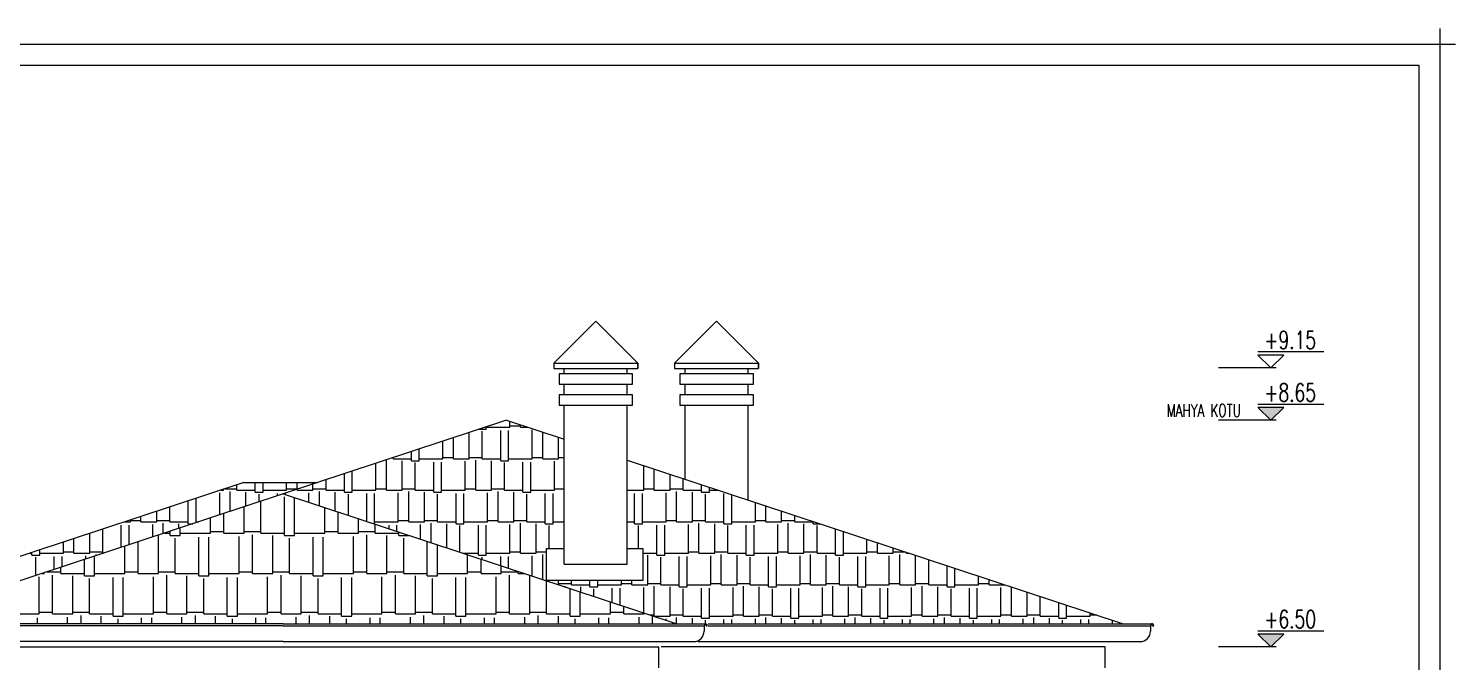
# Model space of a CAD drawing. Extents: x 3907.4 to 3911.57, y -3054.42 to -3053.7.
# Drawn here: x 3910.0961 to 3910.3678, y -3054.1806 to -3054.0601 of the extents above; entities that cross this region are included whole.
import ezdxf
from ezdxf.enums import TextEntityAlignment as Align

# ---------------------------------------------------------------- set-up
doc = ezdxf.new("R2010")
doc.units = 0
doc.header["$LTSCALE"] = 2
doc.header["$MEASUREMENT"] = 0
for name, color, linetype in [('DUVAR', 7, 'CONTINUOUS'), ('KİREMİT', 9, 'CONTINUOUS'), ('TEXT', 11, 'CONTINUOUS')]:
    doc.layers.add(name, color=color, linetype=linetype)
doc.layers.add('Standard', color=7, linetype='CONTINUOUS', lineweight=25)
doc.styles.add('KAPı-PEN', font='simplex.shx', dxfattribs={"width": 0.7, "height": 10})

msp = doc.modelspace()

# ---------------------------------------------------------------- hatches: boundary and pattern name
at = {"layer": 'TEXT'}
for points in [[(3910.33017, -3054.13226), (3910.33517, -3054.13226), (3910.33267, -3054.13466)], [(3910.33017, -3054.17541), (3910.33517, -3054.17541), (3910.33267, -3054.17781)]]:
    msp.add_hatch(color=3, dxfattribs=at).paths.add_polyline_path(points)

# ---------------------------------------------------------------- linework, layer by layer
at = {"layer": 'DUVAR', "color": 11, "linetype": 'ByBlock'}
for p, q in [((3910.19613, -3054.12381), (3910.20413, -3054.11581)), ((3910.20413, -3054.11581), (3910.19613, -3054.12381)), ((3910.20413, -3054.11581), (3910.21213, -3054.12381)), ((3910.21213, -3054.12381), (3910.20413, -3054.11581)), ((3910.19613, -3054.12381), (3910.19613, -3054.12481)), ((3910.19613, -3054.12381), (3910.19613, -3054.12481)), ((3910.19613, -3054.12481), (3910.21213, -3054.12481)), ((3910.19813, -3054.12581), (3910.19813, -3054.12481)), ((3910.21013, -3054.12581), (3910.21013, -3054.12481)), ((3910.21213, -3054.12381), (3910.21213, -3054.12481)), ((3910.21213, -3054.12481), (3910.21213, -3054.12381)), ((3910.19813, -3054.12981), (3910.19813, -3054.12781)), ((3910.21013, -3054.12981), (3910.21013, -3054.12781)), ((3910.19813, -3054.16208), (3910.19813, -3054.13181)), ((3910.21013, -3054.16208), (3910.21013, -3054.13181)), ((3910.19813, -3054.16208), (3910.21013, -3054.16208))]:
    msp.add_line(p, q, dxfattribs=at)
at = {"layer": 'DUVAR', "color": 3, "linetype": 'ByBlock'}
for p, q in [((3910.21913, -3054.12381), (3910.22713, -3054.11581)), ((3910.22713, -3054.11581), (3910.21913, -3054.12381)), ((3910.22713, -3054.11581), (3910.23513, -3054.12381)), ((3910.23513, -3054.12381), (3910.22713, -3054.11581)), ((3910.21913, -3054.12381), (3910.21913, -3054.12481)), ((3910.21913, -3054.12381), (3910.21913, -3054.12481)), ((3910.21913, -3054.12481), (3910.23513, -3054.12481)), ((3910.22113, -3054.12581), (3910.22113, -3054.12481)), ((3910.23313, -3054.12581), (3910.23313, -3054.12481)), ((3910.23513, -3054.12381), (3910.23513, -3054.12481)), ((3910.23513, -3054.12481), (3910.23513, -3054.12381)), ((3910.22113, -3054.12981), (3910.22113, -3054.12781)), ((3910.23313, -3054.12981), (3910.23313, -3054.12781)), ((3910.22113, -3054.14588), (3910.22113, -3054.13181)), ((3910.23313, -3054.14984), (3910.23313, -3054.13181))]:
    msp.add_line(p, q, dxfattribs=at)
at = {"layer": 'DUVAR', "color": 11}
for p, q in [((3910.18713, -3054.13466), (3910.14463, -3054.14868)), ((3910.18713, -3054.13466), (3910.19813, -3054.13829)), ((3910.21013, -3054.14225), (3910.30454, -3054.17341)), ((3910.30113, -3054.17781), (3910.21661, -3054.17781)), ((3910.30113, -3054.18181), (3910.30113, -3054.17781))]:
    msp.add_line(p, q, dxfattribs=at)
at = {"layer": 'DUVAR', "color": 3}
for q in [(3910.05571, -3054.17341), (3910.15113, -3054.14654)]:
    msp.add_line((3910.13713, -3054.14654), q, dxfattribs=at)
at = {"layer": 'DUVAR', "color": 4}
for q in [(3910.06971, -3054.17341), (3910.21954, -3054.17341)]:
    msp.add_line((3910.14463, -3054.14868), q, dxfattribs=at)
at = {"layer": 'DUVAR', "color": 5}
for p in [(3910.07313, -3054.17781), (3910.21613, -3054.18181)]:
    msp.add_line(p, (3910.21613, -3054.17781), dxfattribs=at)
at = {"layer": 'KİREMİT', "color": 6}
for p, q in [((3910.18327, -3054.13637), (3910.18327, -3054.13593)), ((3910.18327, -3054.13599), (3910.18777, -3054.13599)), ((3910.18777, -3054.13599), (3910.18777, -3054.13487)), ((3910.18777, -3054.13574), (3910.18977, -3054.13574)), ((3910.18977, -3054.13599), (3910.18977, -3054.13553)), ((3910.18977, -3054.13599), (3910.19118, -3054.13599)), ((3910.17502, -3054.14199), (3910.17502, -3054.13865)), ((3910.17702, -3054.14199), (3910.17702, -3054.13799)), ((3910.18002, -3054.14199), (3910.18002, -3054.137)), ((3910.18194, -3054.13637), (3910.18327, -3054.13637)), ((3910.18252, -3054.14199), (3910.18252, -3054.13674)), ((3910.18602, -3054.14237), (3910.18602, -3054.13662)), ((3910.18752, -3054.14237), (3910.18752, -3054.13662)), ((3910.19202, -3054.14199), (3910.19202, -3054.13649)), ((3910.19402, -3054.14199), (3910.19402, -3054.13693)), ((3910.19702, -3054.14199), (3910.19702, -3054.13792)), ((3910.16902, -3054.14237), (3910.16902, -3054.14063)), ((3910.17052, -3054.14237), (3910.17052, -3054.14014)), ((3910.16227, -3054.14799), (3910.16227, -3054.14286)), ((3910.16427, -3054.14799), (3910.16427, -3054.14224)), ((3910.16552, -3054.14199), (3910.16552, -3054.14179)), ((3910.16552, -3054.14199), (3910.16902, -3054.14199)), ((3910.16727, -3054.14799), (3910.16727, -3054.14237)), ((3910.16902, -3054.14237), (3910.17052, -3054.14237)), ((3910.16977, -3054.14799), (3910.16977, -3054.14274)), ((3910.17052, -3054.14199), (3910.17502, -3054.14199)), ((3910.17327, -3054.14837), (3910.17327, -3054.14262)), ((3910.17477, -3054.14837), (3910.17477, -3054.14262)), ((3910.17502, -3054.14174), (3910.17702, -3054.14174)), ((3910.17702, -3054.14199), (3910.18002, -3054.14199)), ((3910.17927, -3054.14799), (3910.17927, -3054.14249)), ((3910.18002, -3054.14174), (3910.18252, -3054.14174)), ((3910.18127, -3054.14799), (3910.18127, -3054.14224)), ((3910.18252, -3054.14199), (3910.18602, -3054.14199)), ((3910.18427, -3054.14799), (3910.18427, -3054.14237)), ((3910.18602, -3054.14237), (3910.18752, -3054.14237)), ((3910.18677, -3054.14799), (3910.18677, -3054.14274)), ((3910.18752, -3054.14199), (3910.19202, -3054.14199)), ((3910.19027, -3054.14837), (3910.19027, -3054.14262)), ((3910.19177, -3054.14837), (3910.19177, -3054.14262)), ((3910.19202, -3054.14174), (3910.19402, -3054.14174)), ((3910.19402, -3054.14199), (3910.19702, -3054.14199)), ((3910.19627, -3054.14799), (3910.19627, -3054.14249)), ((3910.19702, -3054.14174), (3910.19813, -3054.14174)), ((3910.21327, -3054.14799), (3910.21327, -3054.14329)), ((3910.21527, -3054.14799), (3910.21527, -3054.14395)), ((3910.15027, -3054.14799), (3910.15027, -3054.14682)), ((3910.15277, -3054.14799), (3910.15277, -3054.146)), ((3910.15627, -3054.14837), (3910.15627, -3054.14484)), ((3910.15777, -3054.14837), (3910.15777, -3054.14435)), ((3910.21827, -3054.14799), (3910.21827, -3054.14494)), ((3910.22077, -3054.14799), (3910.22077, -3054.14576)), ((3910.14502, -3054.14881), (3910.14502, -3054.14862)), ((3910.14727, -3054.14799), (3910.14727, -3054.14781)), ((3910.14727, -3054.14799), (3910.15027, -3054.14799)), ((3910.14952, -3054.1503), (3910.14952, -3054.14849)), ((3910.15027, -3054.14774), (3910.15277, -3054.14774)), ((3910.15152, -3054.15096), (3910.15152, -3054.14824)), ((3910.15277, -3054.14799), (3910.15627, -3054.14799)), ((3910.15452, -3054.15195), (3910.15452, -3054.14837)), ((3910.15627, -3054.14837), (3910.15777, -3054.14837)), ((3910.15702, -3054.15277), (3910.15702, -3054.14874)), ((3910.15777, -3054.14799), (3910.16227, -3054.14799)), ((3910.16052, -3054.15393), (3910.16052, -3054.14862)), ((3910.16202, -3054.15437), (3910.16202, -3054.14862)), ((3910.16227, -3054.14774), (3910.16427, -3054.14774)), ((3910.16427, -3054.14799), (3910.16727, -3054.14799)), ((3910.16652, -3054.15399), (3910.16652, -3054.14849)), ((3910.16727, -3054.14774), (3910.16977, -3054.14774)), ((3910.16852, -3054.15399), (3910.16852, -3054.14824)), ((3910.16977, -3054.14799), (3910.17327, -3054.14799)), ((3910.17152, -3054.15399), (3910.17152, -3054.14837)), ((3910.17327, -3054.14837), (3910.17477, -3054.14837)), ((3910.17402, -3054.15399), (3910.17402, -3054.14874)), ((3910.17477, -3054.14799), (3910.17927, -3054.14799)), ((3910.17752, -3054.15437), (3910.17752, -3054.14862)), ((3910.17902, -3054.15437), (3910.17902, -3054.14862)), ((3910.17927, -3054.14774), (3910.18127, -3054.14774)), ((3910.18127, -3054.14799), (3910.18427, -3054.14799)), ((3910.18352, -3054.15399), (3910.18352, -3054.14849)), ((3910.18427, -3054.14774), (3910.18677, -3054.14774)), ((3910.18552, -3054.15399), (3910.18552, -3054.14824)), ((3910.18677, -3054.14799), (3910.19027, -3054.14799)), ((3910.18852, -3054.15399), (3910.18852, -3054.14837)), ((3910.19027, -3054.14837), (3910.19177, -3054.14837)), ((3910.19102, -3054.15399), (3910.19102, -3054.14874)), ((3910.19177, -3054.14799), (3910.19627, -3054.14799)), ((3910.19452, -3054.15437), (3910.19452, -3054.14862)), ((3910.19602, -3054.15437), (3910.19602, -3054.14862)), ((3910.19627, -3054.14774), (3910.19813, -3054.14774)), ((3910.21013, -3054.14799), (3910.21327, -3054.14799)), ((3910.21152, -3054.15437), (3910.21152, -3054.14862)), ((3910.21302, -3054.15437), (3910.21302, -3054.14862)), ((3910.21327, -3054.14774), (3910.21527, -3054.14774)), ((3910.21527, -3054.14799), (3910.21827, -3054.14799)), ((3910.21752, -3054.15399), (3910.21752, -3054.14849)), ((3910.21827, -3054.14774), (3910.22077, -3054.14774)), ((3910.21952, -3054.15399), (3910.21952, -3054.14824)), ((3910.22077, -3054.14799), (3910.22427, -3054.14799)), ((3910.22252, -3054.15399), (3910.22252, -3054.14837)), ((3910.22427, -3054.14837), (3910.22427, -3054.14692)), ((3910.22427, -3054.14837), (3910.22577, -3054.14837)), ((3910.22502, -3054.15399), (3910.22502, -3054.14874)), ((3910.22577, -3054.14837), (3910.22577, -3054.14741)), ((3910.22577, -3054.14799), (3910.22754, -3054.14799)), ((3910.22852, -3054.15437), (3910.22852, -3054.14862)), ((3910.23002, -3054.15437), (3910.23002, -3054.14881)), ((3910.23452, -3054.15399), (3910.23452, -3054.1503)), ((3910.23652, -3054.15399), (3910.23652, -3054.15096)), ((3910.23952, -3054.15399), (3910.23952, -3054.15195)), ((3910.16186, -3054.15437), (3910.16202, -3054.15437)), ((3910.16202, -3054.15399), (3910.16652, -3054.15399)), ((3910.16477, -3054.15533), (3910.16477, -3054.15462)), ((3910.16627, -3054.15583), (3910.16627, -3054.15462)), ((3910.16652, -3054.15374), (3910.16852, -3054.15374)), ((3910.16852, -3054.15399), (3910.17152, -3054.15399)), ((3910.17077, -3054.15731), (3910.17077, -3054.15449)), ((3910.17152, -3054.15374), (3910.17402, -3054.15374)), ((3910.17277, -3054.15797), (3910.17277, -3054.15424)), ((3910.17402, -3054.15399), (3910.17752, -3054.15399)), ((3910.17577, -3054.15896), (3910.17577, -3054.15437)), ((3910.17752, -3054.15437), (3910.17902, -3054.15437)), ((3910.17827, -3054.15979), (3910.17827, -3054.15474)), ((3910.17902, -3054.15399), (3910.18352, -3054.15399)), ((3910.18177, -3054.16037), (3910.18177, -3054.15462)), ((3910.18327, -3054.16037), (3910.18327, -3054.15462)), ((3910.18352, -3054.15374), (3910.18552, -3054.15374)), ((3910.18552, -3054.15399), (3910.18852, -3054.15399)), ((3910.18777, -3054.15999), (3910.18777, -3054.15449)), ((3910.18852, -3054.15374), (3910.19102, -3054.15374)), ((3910.18977, -3054.15999), (3910.18977, -3054.15424)), ((3910.19102, -3054.15399), (3910.19452, -3054.15399)), ((3910.19277, -3054.15999), (3910.19277, -3054.15437)), ((3910.19452, -3054.15437), (3910.19602, -3054.15437)), ((3910.19527, -3054.15912), (3910.19527, -3054.15474)), ((3910.19602, -3054.15399), (3910.19813, -3054.15399)), ((3910.21013, -3054.15399), (3910.21152, -3054.15399)), ((3910.21152, -3054.15437), (3910.21302, -3054.15437)), ((3910.21227, -3054.15912), (3910.21227, -3054.15474)), ((3910.21302, -3054.15399), (3910.21752, -3054.15399)), ((3910.21577, -3054.16037), (3910.21577, -3054.15462)), ((3910.21727, -3054.16037), (3910.21727, -3054.15462)), ((3910.21752, -3054.15374), (3910.21952, -3054.15374)), ((3910.21952, -3054.15399), (3910.22252, -3054.15399)), ((3910.22177, -3054.15999), (3910.22177, -3054.15449)), ((3910.22252, -3054.15374), (3910.22502, -3054.15374)), ((3910.22377, -3054.15999), (3910.22377, -3054.15424)), ((3910.22502, -3054.15399), (3910.22852, -3054.15399)), ((3910.22677, -3054.15999), (3910.22677, -3054.15437)), ((3910.22852, -3054.15437), (3910.23002, -3054.15437)), ((3910.22927, -3054.15999), (3910.22927, -3054.15474)), ((3910.23002, -3054.15399), (3910.23452, -3054.15399)), ((3910.23277, -3054.16037), (3910.23277, -3054.15462)), ((3910.23427, -3054.16037), (3910.23427, -3054.15462)), ((3910.23452, -3054.15374), (3910.23652, -3054.15374)), ((3910.23652, -3054.15399), (3910.23952, -3054.15399)), ((3910.23877, -3054.15999), (3910.23877, -3054.15449)), ((3910.23952, -3054.15374), (3910.24202, -3054.15374)), ((3910.24077, -3054.15999), (3910.24077, -3054.15424)), ((3910.24202, -3054.15399), (3910.24202, -3054.15277)), ((3910.24202, -3054.15399), (3910.24552, -3054.15399)), ((3910.24377, -3054.15999), (3910.24377, -3054.15437)), ((3910.24552, -3054.15437), (3910.24552, -3054.15393)), ((3910.24552, -3054.15437), (3910.24686, -3054.15437)), ((3910.24627, -3054.15999), (3910.24627, -3054.15474)), ((3910.24977, -3054.16037), (3910.24977, -3054.15533)), ((3910.25127, -3054.16037), (3910.25127, -3054.15583)), ((3910.25577, -3054.15999), (3910.25577, -3054.15731)), ((3910.17815, -3054.15974), (3910.17827, -3054.15974)), ((3910.17891, -3054.15999), (3910.18177, -3054.15999)), ((3910.18177, -3054.16037), (3910.18327, -3054.16037)), ((3910.18327, -3054.15999), (3910.18777, -3054.15999)), ((3910.18777, -3054.15974), (3910.18977, -3054.15974)), ((3910.18977, -3054.15999), (3910.19277, -3054.15999)), ((3910.19277, -3054.15974), (3910.19477, -3054.15974)), ((3910.19402, -3054.16498), (3910.19402, -3054.16024)), ((3910.21309, -3054.15999), (3910.21577, -3054.15999)), ((3910.21402, -3054.16599), (3910.21402, -3054.16037)), ((3910.21577, -3054.16037), (3910.21727, -3054.16037)), ((3910.21727, -3054.15999), (3910.22177, -3054.15999)), ((3910.22177, -3054.15974), (3910.22377, -3054.15974)), ((3910.22377, -3054.15999), (3910.22677, -3054.15999)), ((3910.22677, -3054.15974), (3910.22927, -3054.15974)), ((3910.22802, -3054.16599), (3910.22802, -3054.16024)), ((3910.22927, -3054.15999), (3910.23277, -3054.15999)), ((3910.23102, -3054.16599), (3910.23102, -3054.16037)), ((3910.23277, -3054.16037), (3910.23427, -3054.16037)), ((3910.23427, -3054.15999), (3910.23877, -3054.15999)), ((3910.23877, -3054.15974), (3910.24077, -3054.15974)), ((3910.24077, -3054.15999), (3910.24377, -3054.15999)), ((3910.24377, -3054.15974), (3910.24627, -3054.15974)), ((3910.24502, -3054.16599), (3910.24502, -3054.16024)), ((3910.24627, -3054.15999), (3910.24977, -3054.15999)), ((3910.24802, -3054.16599), (3910.24802, -3054.16037)), ((3910.24977, -3054.16037), (3910.25127, -3054.16037)), ((3910.25127, -3054.15999), (3910.25577, -3054.15999)), ((3910.25577, -3054.15974), (3910.25777, -3054.15974)), ((3910.25777, -3054.15999), (3910.25777, -3054.15797)), ((3910.25777, -3054.15999), (3910.26077, -3054.15999)), ((3910.26077, -3054.15999), (3910.26077, -3054.15896)), ((3910.26077, -3054.15974), (3910.26315, -3054.15974)), ((3910.26202, -3054.16599), (3910.26202, -3054.16024)), ((3910.26327, -3054.15999), (3910.26327, -3054.15979)), ((3910.26327, -3054.15999), (3910.26391, -3054.15999)), ((3910.26502, -3054.16599), (3910.26502, -3054.16037)), ((3910.18252, -3054.16119), (3910.18252, -3054.16074)), ((3910.18602, -3054.16234), (3910.18602, -3054.16062)), ((3910.18752, -3054.16284), (3910.18752, -3054.16062)), ((3910.19202, -3054.16432), (3910.19202, -3054.16049)), ((3910.21652, -3054.16599), (3910.21652, -3054.16074)), ((3910.22002, -3054.16637), (3910.22002, -3054.16062)), ((3910.22152, -3054.16637), (3910.22152, -3054.16062)), ((3910.22602, -3054.16599), (3910.22602, -3054.16049)), ((3910.23352, -3054.16599), (3910.23352, -3054.16074)), ((3910.23702, -3054.16637), (3910.23702, -3054.16062)), ((3910.23852, -3054.16637), (3910.23852, -3054.16062)), ((3910.24302, -3054.16599), (3910.24302, -3054.16049)), ((3910.25052, -3054.16599), (3910.25052, -3054.16074)), ((3910.25402, -3054.16637), (3910.25402, -3054.16062)), ((3910.25552, -3054.16637), (3910.25552, -3054.16062)), ((3910.26002, -3054.16599), (3910.26002, -3054.16049)), ((3910.26752, -3054.16599), (3910.26752, -3054.16119)), ((3910.27102, -3054.16637), (3910.27102, -3054.16234)), ((3910.27252, -3054.16637), (3910.27252, -3054.16284)), ((3910.19702, -3054.16597), (3910.19702, -3054.1652)), ((3910.19702, -3054.16574), (3910.19952, -3054.16574)), ((3910.19952, -3054.16599), (3910.19952, -3054.1652)), ((3910.20302, -3054.16637), (3910.20302, -3054.1652)), ((3910.20452, -3054.16637), (3910.20452, -3054.1652)), ((3910.20902, -3054.16599), (3910.20902, -3054.1652)), ((3910.20902, -3054.16574), (3910.21102, -3054.16574)), ((3910.21102, -3054.16599), (3910.21102, -3054.1652)), ((3910.21402, -3054.16574), (3910.21652, -3054.16574)), ((3910.22602, -3054.16574), (3910.22802, -3054.16574)), ((3910.23102, -3054.16574), (3910.23352, -3054.16574)), ((3910.24302, -3054.16574), (3910.24502, -3054.16574)), ((3910.24802, -3054.16574), (3910.25052, -3054.16574)), ((3910.26002, -3054.16574), (3910.26202, -3054.16574)), ((3910.26502, -3054.16574), (3910.26752, -3054.16574)), ((3910.27702, -3054.16599), (3910.27702, -3054.16432)), ((3910.27702, -3054.16574), (3910.27902, -3054.16574)), ((3910.27902, -3054.16599), (3910.27902, -3054.16498)), ((3910.19827, -3054.16639), (3910.19827, -3054.16624)), ((3910.19952, -3054.16599), (3910.20302, -3054.16599)), ((3910.20127, -3054.16738), (3910.20127, -3054.16637)), ((3910.20302, -3054.16637), (3910.20452, -3054.16637)), ((3910.20377, -3054.1682), (3910.20377, -3054.16674)), ((3910.20452, -3054.16599), (3910.20902, -3054.16599)), ((3910.20727, -3054.16936), (3910.20727, -3054.16662)), ((3910.20877, -3054.16985), (3910.20877, -3054.16662)), ((3910.21102, -3054.16599), (3910.21402, -3054.16599)), ((3910.21327, -3054.17134), (3910.21327, -3054.16649)), ((3910.21527, -3054.17199), (3910.21527, -3054.16624)), ((3910.21652, -3054.16599), (3910.22002, -3054.16599)), ((3910.21827, -3054.17199), (3910.21827, -3054.16637)), ((3910.22002, -3054.16637), (3910.22152, -3054.16637)), ((3910.22077, -3054.17199), (3910.22077, -3054.16674)), ((3910.22152, -3054.16599), (3910.22602, -3054.16599)), ((3910.22427, -3054.17237), (3910.22427, -3054.16662)), ((3910.22577, -3054.17237), (3910.22577, -3054.16662)), ((3910.22802, -3054.16599), (3910.23102, -3054.16599)), ((3910.23027, -3054.17199), (3910.23027, -3054.16649)), ((3910.23227, -3054.17199), (3910.23227, -3054.16624)), ((3910.23352, -3054.16599), (3910.23702, -3054.16599)), ((3910.23527, -3054.17199), (3910.23527, -3054.16637)), ((3910.23702, -3054.16637), (3910.23852, -3054.16637)), ((3910.23777, -3054.17199), (3910.23777, -3054.16674)), ((3910.23852, -3054.16599), (3910.24302, -3054.16599)), ((3910.24127, -3054.17237), (3910.24127, -3054.16662)), ((3910.24277, -3054.17237), (3910.24277, -3054.16662)), ((3910.24502, -3054.16599), (3910.24802, -3054.16599)), ((3910.24727, -3054.17199), (3910.24727, -3054.16649)), ((3910.24927, -3054.17199), (3910.24927, -3054.16624)), ((3910.25052, -3054.16599), (3910.25402, -3054.16599)), ((3910.25227, -3054.17199), (3910.25227, -3054.16637)), ((3910.25402, -3054.16637), (3910.25552, -3054.16637)), ((3910.25477, -3054.17199), (3910.25477, -3054.16674)), ((3910.25552, -3054.16599), (3910.26002, -3054.16599)), ((3910.25827, -3054.17237), (3910.25827, -3054.16662)), ((3910.25977, -3054.17237), (3910.25977, -3054.16662)), ((3910.26202, -3054.16599), (3910.26502, -3054.16599)), ((3910.26427, -3054.17199), (3910.26427, -3054.16649)), ((3910.26627, -3054.17199), (3910.26627, -3054.16624)), ((3910.26752, -3054.16599), (3910.27102, -3054.16599)), ((3910.26927, -3054.17199), (3910.26927, -3054.16637)), ((3910.27102, -3054.16637), (3910.27252, -3054.16637)), ((3910.27177, -3054.17199), (3910.27177, -3054.16674)), ((3910.27252, -3054.16599), (3910.27702, -3054.16599)), ((3910.27527, -3054.17237), (3910.27527, -3054.16662)), ((3910.27677, -3054.17237), (3910.27677, -3054.16662)), ((3910.27902, -3054.16599), (3910.28202, -3054.16599)), ((3910.28127, -3054.17199), (3910.28127, -3054.16649)), ((3910.28202, -3054.16599), (3910.28202, -3054.16597)), ((3910.28327, -3054.17199), (3910.28327, -3054.16639)), ((3910.28627, -3054.17199), (3910.28627, -3054.16738)), ((3910.28877, -3054.17199), (3910.28877, -3054.1682)), ((3910.29227, -3054.17237), (3910.29227, -3054.16936)), ((3910.29377, -3054.17237), (3910.29377, -3054.16985)), ((3910.21451, -3054.17174), (3910.21527, -3054.17174)), ((3910.21527, -3054.17199), (3910.21827, -3054.17199)), ((3910.21752, -3054.17274), (3910.21752, -3054.17249)), ((3910.21827, -3054.17174), (3910.22077, -3054.17174)), ((3910.21952, -3054.1734), (3910.21952, -3054.17224)), ((3910.22077, -3054.17199), (3910.22427, -3054.17199)), ((3910.22252, -3054.17341), (3910.22252, -3054.17237)), ((3910.22427, -3054.17237), (3910.22577, -3054.17237)), ((3910.22502, -3054.17341), (3910.22502, -3054.17274)), ((3910.22577, -3054.17199), (3910.23027, -3054.17199)), ((3910.22852, -3054.17341), (3910.22852, -3054.17262)), ((3910.23002, -3054.17341), (3910.23002, -3054.17262)), ((3910.23027, -3054.17174), (3910.23227, -3054.17174)), ((3910.23227, -3054.17199), (3910.23527, -3054.17199)), ((3910.23452, -3054.17341), (3910.23452, -3054.17249)), ((3910.23527, -3054.17174), (3910.23777, -3054.17174)), ((3910.23652, -3054.17341), (3910.23652, -3054.17224)), ((3910.23777, -3054.17199), (3910.24127, -3054.17199)), ((3910.23952, -3054.17341), (3910.23952, -3054.17237)), ((3910.24127, -3054.17237), (3910.24277, -3054.17237)), ((3910.24202, -3054.17341), (3910.24202, -3054.17274)), ((3910.24277, -3054.17199), (3910.24727, -3054.17199)), ((3910.24552, -3054.17341), (3910.24552, -3054.17262)), ((3910.24702, -3054.17341), (3910.24702, -3054.17262)), ((3910.24727, -3054.17174), (3910.24927, -3054.17174)), ((3910.24927, -3054.17199), (3910.25227, -3054.17199)), ((3910.25152, -3054.17341), (3910.25152, -3054.17249)), ((3910.25227, -3054.17174), (3910.25477, -3054.17174)), ((3910.25352, -3054.17341), (3910.25352, -3054.17224)), ((3910.25477, -3054.17199), (3910.25827, -3054.17199)), ((3910.25652, -3054.17341), (3910.25652, -3054.17237)), ((3910.25827, -3054.17237), (3910.25977, -3054.17237)), ((3910.25902, -3054.17341), (3910.25902, -3054.17274)), ((3910.25977, -3054.17199), (3910.26427, -3054.17199)), ((3910.26252, -3054.17341), (3910.26252, -3054.17262)), ((3910.26402, -3054.17341), (3910.26402, -3054.17262)), ((3910.26427, -3054.17174), (3910.26627, -3054.17174)), ((3910.26627, -3054.17199), (3910.26927, -3054.17199)), ((3910.26852, -3054.17341), (3910.26852, -3054.17249)), ((3910.26927, -3054.17174), (3910.27177, -3054.17174)), ((3910.27052, -3054.17341), (3910.27052, -3054.17224)), ((3910.27177, -3054.17199), (3910.27527, -3054.17199)), ((3910.27352, -3054.17341), (3910.27352, -3054.17237)), ((3910.27527, -3054.17237), (3910.27677, -3054.17237)), ((3910.27602, -3054.17341), (3910.27602, -3054.17274)), ((3910.27677, -3054.17199), (3910.28127, -3054.17199)), ((3910.27952, -3054.17341), (3910.27952, -3054.17262)), ((3910.28102, -3054.17341), (3910.28102, -3054.17262)), ((3910.28127, -3054.17174), (3910.28327, -3054.17174)), ((3910.28327, -3054.17199), (3910.28627, -3054.17199)), ((3910.28552, -3054.17341), (3910.28552, -3054.17249)), ((3910.28627, -3054.17174), (3910.28877, -3054.17174)), ((3910.28752, -3054.17341), (3910.28752, -3054.17224)), ((3910.28877, -3054.17199), (3910.29227, -3054.17199)), ((3910.29052, -3054.17341), (3910.29052, -3054.17237)), ((3910.29227, -3054.17237), (3910.29377, -3054.17237)), ((3910.29302, -3054.17341), (3910.29302, -3054.17274)), ((3910.29377, -3054.17199), (3910.29827, -3054.17199)), ((3910.29652, -3054.17341), (3910.29652, -3054.17262)), ((3910.29802, -3054.17341), (3910.29802, -3054.17262)), ((3910.29827, -3054.17199), (3910.29827, -3054.17134)), ((3910.29827, -3054.17174), (3910.29951, -3054.17174)), ((3910.30252, -3054.17341), (3910.30252, -3054.17274)), ((3910.30452, -3054.17341), (3910.30452, -3054.1734))]:
    msp.add_line(p, q, dxfattribs=at)
at = {"layer": 'KİREMİT', "color": 9}
for p, q in [((3910.13927, -3054.14837), (3910.13927, -3054.14654)), ((3910.14077, -3054.14837), (3910.14077, -3054.14654)), ((3910.14527, -3054.14799), (3910.14527, -3054.14654)), ((3910.14727, -3054.14781), (3910.14727, -3054.14654)), ((3910.15027, -3054.14682), (3910.15027, -3054.14654)), ((3910.12802, -3054.15416), (3910.12802, -3054.14954)), ((3910.13252, -3054.15268), (3910.13252, -3054.14849)), ((3910.13271, -3054.14799), (3910.13327, -3054.14799)), ((3910.13327, -3054.14799), (3910.13327, -3054.14781)), ((3910.13347, -3054.14774), (3910.13577, -3054.14774)), ((3910.13452, -3054.15202), (3910.13452, -3054.14824)), ((3910.13577, -3054.14799), (3910.13577, -3054.14699)), ((3910.13577, -3054.14799), (3910.13927, -3054.14799)), ((3910.13752, -3054.15103), (3910.13752, -3054.14837)), ((3910.13927, -3054.14837), (3910.14077, -3054.14837)), ((3910.14002, -3054.1502), (3910.14002, -3054.14874)), ((3910.14077, -3054.14799), (3910.14527, -3054.14799)), ((3910.14352, -3054.14905), (3910.14352, -3054.14862)), ((3910.14527, -3054.14774), (3910.14727, -3054.14774)), ((3910.12052, -3054.15399), (3910.12052, -3054.15202)), ((3910.12302, -3054.15399), (3910.12302, -3054.15119)), ((3910.12652, -3054.15437), (3910.12652, -3054.15004)), ((3910.11377, -3054.15887), (3910.11377, -3054.15462)), ((3910.11453, -3054.15399), (3910.11552, -3054.15399)), ((3910.11527, -3054.15837), (3910.11527, -3054.15462)), ((3910.11552, -3054.15399), (3910.11552, -3054.15367)), ((3910.11552, -3054.15374), (3910.11752, -3054.15374)), ((3910.11752, -3054.15399), (3910.11752, -3054.15301)), ((3910.11752, -3054.15399), (3910.12052, -3054.15399)), ((3910.11977, -3054.15689), (3910.11977, -3054.15449)), ((3910.12052, -3054.15374), (3910.12302, -3054.15374)), ((3910.12177, -3054.15623), (3910.12177, -3054.15424)), ((3910.12302, -3054.15399), (3910.12652, -3054.15399)), ((3910.12477, -3054.15524), (3910.12477, -3054.15437)), ((3910.12652, -3054.15437), (3910.1274, -3054.15437)), ((3910.12802, -3054.15399), (3910.12853, -3054.15399)), ((3910.10477, -3054.15999), (3910.10477, -3054.15722)), ((3910.10777, -3054.15999), (3910.10777, -3054.15623)), ((3910.11027, -3054.15999), (3910.11027, -3054.1554)), ((3910.09635, -3054.15999), (3910.09677, -3054.15999)), ((3910.09677, -3054.16037), (3910.09677, -3054.15986)), ((3910.09677, -3054.16037), (3910.09827, -3054.16037)), ((3910.09827, -3054.16037), (3910.09827, -3054.15936)), ((3910.09827, -3054.15999), (3910.10277, -3054.15999)), ((3910.10277, -3054.15999), (3910.10277, -3054.15788)), ((3910.10277, -3054.15974), (3910.10477, -3054.15974)), ((3910.10477, -3054.15999), (3910.10777, -3054.15999)), ((3910.10777, -3054.15974), (3910.11027, -3054.15974)), ((3910.10902, -3054.16043), (3910.10902, -3054.16024)), ((3910.11027, -3054.15999), (3910.11035, -3054.15999)), ((3910.09752, -3054.16423), (3910.09752, -3054.16074)), ((3910.10102, -3054.16307), (3910.10102, -3054.16062)), ((3910.10252, -3054.16258), (3910.10252, -3054.16062)), ((3910.10702, -3054.16109), (3910.10702, -3054.16049))]:
    msp.add_line(p, q, dxfattribs=at)
at = {"layer": 'KİREMİT', "color": 2}
for p, q in [((3910.14485, -3054.15663), (3910.14485, -3054.14927)), ((3910.14677, -3054.15663), (3910.14677, -3054.14939)), ((3910.13717, -3054.15615), (3910.13717, -3054.15114)), ((3910.14037, -3054.15615), (3910.14037, -3054.15009)), ((3910.15253, -3054.15615), (3910.15253, -3054.15129)), ((3910.15509, -3054.15615), (3910.15509, -3054.15214)), ((3910.13077, -3054.15615), (3910.13077, -3054.15326)), ((3910.13333, -3054.15615), (3910.13333, -3054.15241)), ((3910.15893, -3054.15615), (3910.15893, -3054.1534)), ((3910.16213, -3054.15615), (3910.16213, -3054.15446)), ((3910.12085, -3054.16383), (3910.12085, -3054.15663)), ((3910.12199, -3054.15615), (3910.12309, -3054.15615)), ((3910.12309, -3054.15663), (3910.12309, -3054.15579)), ((3910.12309, -3054.15663), (3910.12501, -3054.15663)), ((3910.12405, -3054.16383), (3910.12405, -3054.15711)), ((3910.12501, -3054.15663), (3910.12501, -3054.15516)), ((3910.12501, -3054.15615), (3910.13077, -3054.15615)), ((3910.12853, -3054.16431), (3910.12853, -3054.15695)), ((3910.13045, -3054.16431), (3910.13045, -3054.15695)), ((3910.13077, -3054.15583), (3910.13333, -3054.15583)), ((3910.13333, -3054.15615), (3910.13717, -3054.15615)), ((3910.13621, -3054.16383), (3910.13621, -3054.15679)), ((3910.13717, -3054.15583), (3910.14037, -3054.15583)), ((3910.13877, -3054.16383), (3910.13877, -3054.15647)), ((3910.14037, -3054.15615), (3910.14485, -3054.15615)), ((3910.14261, -3054.16383), (3910.14261, -3054.15663)), ((3910.14485, -3054.15663), (3910.14677, -3054.15663)), ((3910.14581, -3054.16383), (3910.14581, -3054.15711)), ((3910.14677, -3054.15615), (3910.15253, -3054.15615)), ((3910.15029, -3054.16431), (3910.15029, -3054.15695)), ((3910.15221, -3054.16431), (3910.15221, -3054.15695)), ((3910.15253, -3054.15583), (3910.15509, -3054.15583)), ((3910.15509, -3054.15615), (3910.15893, -3054.15615)), ((3910.15797, -3054.16383), (3910.15797, -3054.15679)), ((3910.15893, -3054.15583), (3910.16213, -3054.15583)), ((3910.16053, -3054.16383), (3910.16053, -3054.15647)), ((3910.16213, -3054.15615), (3910.16661, -3054.15615)), ((3910.16437, -3054.16383), (3910.16437, -3054.15663)), ((3910.16661, -3054.15663), (3910.16661, -3054.15594)), ((3910.16661, -3054.15663), (3910.16853, -3054.15663)), ((3910.16757, -3054.16383), (3910.16757, -3054.15711)), ((3910.16853, -3054.15663), (3910.16853, -3054.15657)), ((3910.17205, -3054.16431), (3910.17205, -3054.15773)), ((3910.11445, -3054.16383), (3910.11445, -3054.15864)), ((3910.11701, -3054.16383), (3910.11701, -3054.1578)), ((3910.17397, -3054.16431), (3910.17397, -3054.15837)), ((3910.17973, -3054.16383), (3910.17973, -3054.16027)), ((3910.10229, -3054.16383), (3910.10229, -3054.16265)), ((3910.10677, -3054.16431), (3910.10677, -3054.16118)), ((3910.10869, -3054.16431), (3910.10869, -3054.16054)), ((3910.18229, -3054.16383), (3910.18229, -3054.16111)), ((3910.18613, -3054.16383), (3910.18613, -3054.16238)), ((3910.09813, -3054.17151), (3910.09813, -3054.16447)), ((3910.09871, -3054.16383), (3910.09909, -3054.16383)), ((3910.09909, -3054.16383), (3910.09909, -3054.16371)), ((3910.09968, -3054.16351), (3910.10229, -3054.16351)), ((3910.10069, -3054.17151), (3910.10069, -3054.16415)), ((3910.10229, -3054.16383), (3910.10677, -3054.16383)), ((3910.10453, -3054.17151), (3910.10453, -3054.16431)), ((3910.10677, -3054.16431), (3910.10869, -3054.16431)), ((3910.10773, -3054.17151), (3910.10773, -3054.16479)), ((3910.10869, -3054.16383), (3910.11445, -3054.16383)), ((3910.11221, -3054.17199), (3910.11221, -3054.16463)), ((3910.11413, -3054.17199), (3910.11413, -3054.16463)), ((3910.11445, -3054.16351), (3910.11701, -3054.16351)), ((3910.11701, -3054.16383), (3910.12085, -3054.16383)), ((3910.11989, -3054.17151), (3910.11989, -3054.16447)), ((3910.12085, -3054.16351), (3910.12405, -3054.16351)), ((3910.12245, -3054.17151), (3910.12245, -3054.16415)), ((3910.12405, -3054.16383), (3910.12853, -3054.16383)), ((3910.12629, -3054.17151), (3910.12629, -3054.16431)), ((3910.12853, -3054.16431), (3910.13045, -3054.16431)), ((3910.12949, -3054.17151), (3910.12949, -3054.16479)), ((3910.13045, -3054.16383), (3910.13621, -3054.16383)), ((3910.13397, -3054.17199), (3910.13397, -3054.16463)), ((3910.13589, -3054.17199), (3910.13589, -3054.16463)), ((3910.13621, -3054.16351), (3910.13877, -3054.16351)), ((3910.13877, -3054.16383), (3910.14261, -3054.16383)), ((3910.14165, -3054.17151), (3910.14165, -3054.16447)), ((3910.14261, -3054.16351), (3910.14581, -3054.16351)), ((3910.14421, -3054.17151), (3910.14421, -3054.16415)), ((3910.14581, -3054.16383), (3910.15029, -3054.16383)), ((3910.14805, -3054.17151), (3910.14805, -3054.16431)), ((3910.15029, -3054.16431), (3910.15221, -3054.16431)), ((3910.15125, -3054.17151), (3910.15125, -3054.16479)), ((3910.15221, -3054.16383), (3910.15797, -3054.16383)), ((3910.15573, -3054.17199), (3910.15573, -3054.16463)), ((3910.15765, -3054.17199), (3910.15765, -3054.16463)), ((3910.15797, -3054.16351), (3910.16053, -3054.16351)), ((3910.16053, -3054.16383), (3910.16437, -3054.16383)), ((3910.16341, -3054.17151), (3910.16341, -3054.16447)), ((3910.16437, -3054.16351), (3910.16757, -3054.16351)), ((3910.16597, -3054.17151), (3910.16597, -3054.16415)), ((3910.16757, -3054.16383), (3910.17205, -3054.16383)), ((3910.16981, -3054.17151), (3910.16981, -3054.16431)), ((3910.17205, -3054.16431), (3910.17397, -3054.16431)), ((3910.17301, -3054.17151), (3910.17301, -3054.16479)), ((3910.17397, -3054.16383), (3910.17973, -3054.16383)), ((3910.17749, -3054.17199), (3910.17749, -3054.16463)), ((3910.17941, -3054.17199), (3910.17941, -3054.16463)), ((3910.17973, -3054.16351), (3910.18229, -3054.16351)), ((3910.18229, -3054.16383), (3910.18613, -3054.16383)), ((3910.18517, -3054.17151), (3910.18517, -3054.16447)), ((3910.18613, -3054.16351), (3910.18933, -3054.16351)), ((3910.18773, -3054.17151), (3910.18773, -3054.16415)), ((3910.18933, -3054.16383), (3910.18933, -3054.16344)), ((3910.18933, -3054.16383), (3910.19054, -3054.16383)), ((3910.19157, -3054.17151), (3910.19157, -3054.16431)), ((3910.19477, -3054.17151), (3910.19477, -3054.16523)), ((3910.19925, -3054.17199), (3910.19925, -3054.16671)), ((3910.20117, -3054.17199), (3910.20117, -3054.16734)), ((3910.09813, -3054.17119), (3910.10069, -3054.17119)), ((3910.10453, -3054.17119), (3910.10773, -3054.17119)), ((3910.11989, -3054.17119), (3910.12245, -3054.17119)), ((3910.12629, -3054.17119), (3910.12949, -3054.17119)), ((3910.14165, -3054.17119), (3910.14421, -3054.17119)), ((3910.14805, -3054.17119), (3910.15125, -3054.17119)), ((3910.16341, -3054.17119), (3910.16597, -3054.17119)), ((3910.16981, -3054.17119), (3910.17301, -3054.17119)), ((3910.18517, -3054.17119), (3910.18773, -3054.17119)), ((3910.19157, -3054.17119), (3910.19477, -3054.17119)), ((3910.20693, -3054.17151), (3910.20693, -3054.16924)), ((3910.20693, -3054.17119), (3910.20949, -3054.17119)), ((3910.20949, -3054.17151), (3910.20949, -3054.17009)), ((3910.09237, -3054.17151), (3910.09813, -3054.17151)), ((3910.09781, -3054.17341), (3910.09781, -3054.17231)), ((3910.10069, -3054.17151), (3910.10453, -3054.17151)), ((3910.10357, -3054.17341), (3910.10357, -3054.17215)), ((3910.10613, -3054.17341), (3910.10613, -3054.17183)), ((3910.10773, -3054.17151), (3910.11221, -3054.17151)), ((3910.10997, -3054.17341), (3910.10997, -3054.17199)), ((3910.11221, -3054.17199), (3910.11413, -3054.17199)), ((3910.11317, -3054.17341), (3910.11317, -3054.17247)), ((3910.11413, -3054.17151), (3910.11989, -3054.17151)), ((3910.11765, -3054.17341), (3910.11765, -3054.17231)), ((3910.11957, -3054.17341), (3910.11957, -3054.17231)), ((3910.12245, -3054.17151), (3910.12629, -3054.17151)), ((3910.12533, -3054.17341), (3910.12533, -3054.17215)), ((3910.12789, -3054.17341), (3910.12789, -3054.17183)), ((3910.12949, -3054.17151), (3910.13397, -3054.17151)), ((3910.13173, -3054.17341), (3910.13173, -3054.17199)), ((3910.13397, -3054.17199), (3910.13589, -3054.17199)), ((3910.13493, -3054.17341), (3910.13493, -3054.17247)), ((3910.13589, -3054.17151), (3910.14165, -3054.17151)), ((3910.13941, -3054.17341), (3910.13941, -3054.17231)), ((3910.14133, -3054.17341), (3910.14133, -3054.17231)), ((3910.14421, -3054.17151), (3910.14805, -3054.17151)), ((3910.14709, -3054.17341), (3910.14709, -3054.17215)), ((3910.14965, -3054.17341), (3910.14965, -3054.17183)), ((3910.15125, -3054.17151), (3910.15573, -3054.17151)), ((3910.15349, -3054.17341), (3910.15349, -3054.17199)), ((3910.15573, -3054.17199), (3910.15765, -3054.17199)), ((3910.15669, -3054.17341), (3910.15669, -3054.17247)), ((3910.15765, -3054.17151), (3910.16341, -3054.17151)), ((3910.16117, -3054.17341), (3910.16117, -3054.17231)), ((3910.16309, -3054.17341), (3910.16309, -3054.17231)), ((3910.16597, -3054.17151), (3910.16981, -3054.17151)), ((3910.16885, -3054.17341), (3910.16885, -3054.17215)), ((3910.17141, -3054.17341), (3910.17141, -3054.17183)), ((3910.17301, -3054.17151), (3910.17749, -3054.17151)), ((3910.17525, -3054.17341), (3910.17525, -3054.17199)), ((3910.17749, -3054.17199), (3910.17941, -3054.17199)), ((3910.17845, -3054.17341), (3910.17845, -3054.17247)), ((3910.17941, -3054.17151), (3910.18517, -3054.17151)), ((3910.18293, -3054.17341), (3910.18293, -3054.17231)), ((3910.18485, -3054.17341), (3910.18485, -3054.17231)), ((3910.18773, -3054.17151), (3910.19157, -3054.17151)), ((3910.19061, -3054.17341), (3910.19061, -3054.17215)), ((3910.19317, -3054.17341), (3910.19317, -3054.17183)), ((3910.19477, -3054.17151), (3910.19925, -3054.17151)), ((3910.19701, -3054.17341), (3910.19701, -3054.17199)), ((3910.19925, -3054.17199), (3910.20117, -3054.17199)), ((3910.20021, -3054.17341), (3910.20021, -3054.17247)), ((3910.20117, -3054.17151), (3910.20693, -3054.17151)), ((3910.20469, -3054.17341), (3910.20469, -3054.17231)), ((3910.20661, -3054.17341), (3910.20661, -3054.17231)), ((3910.20949, -3054.17151), (3910.21333, -3054.17151)), ((3910.21237, -3054.17341), (3910.21237, -3054.17215)), ((3910.21333, -3054.17151), (3910.21333, -3054.17136)), ((3910.21493, -3054.17341), (3910.21493, -3054.17188)), ((3910.21877, -3054.17341), (3910.21877, -3054.17315))]:
    msp.add_line(p, q, dxfattribs=at)
at = {"layer": 'KİREMİT'}
for p, q in [((3910.14463, -3054.17341), (3910.0643, -3054.17341)), ((3910.14463, -3054.17381), (3910.0645, -3054.17381)), ((3910.14463, -3054.17341), (3910.22496, -3054.17341)), ((3910.14463, -3054.17381), (3910.22476, -3054.17381)), ((3910.22476, -3054.17381), (3910.22476, -3054.17481)), ((3910.22516, -3054.17381), (3910.22536, -3054.17381)), ((3910.22552, -3054.17341), (3910.30996, -3054.17341)), ((3910.22552, -3054.17381), (3910.30976, -3054.17381)), ((3910.30976, -3054.17381), (3910.30976, -3054.17481)), ((3910.31016, -3054.17381), (3910.31036, -3054.17381)), ((3910.14463, -3054.17681), (3910.0665, -3054.17681)), ((3910.14463, -3054.17681), (3910.22276, -3054.17681)), ((3910.22354, -3054.17681), (3910.30776, -3054.17681))]:
    msp.add_line(p, q, dxfattribs=at)
for centre, radius, start, end in [((3910.22496, -3054.17381), 0.0002, 0, 180), ((3910.22496, -3054.17381), 0.0004, 0, 90), ((3910.30996, -3054.17381), 0.0002, 0, 180), ((3910.30996, -3054.17381), 0.0004, 0, 90), ((3910.22276, -3054.17481), 0.002, 270, 0), ((3910.30776, -3054.17481), 0.002, 270, 0)]:
    msp.add_arc(centre, radius, start, end, dxfattribs=at)
at = {"layer": 'Standard', "color": 2, "linetype": 'ByBlock'}
for p, q in [((3910.19613, -3054.12381), (3910.21213, -3054.12381)), ((3910.21913, -3054.12381), (3910.23513, -3054.12381)), ((3910.21113, -3054.12581), (3910.19713, -3054.12581)), ((3910.19713, -3054.12581), (3910.19713, -3054.12781)), ((3910.19713, -3054.12781), (3910.21113, -3054.12781)), ((3910.21113, -3054.12781), (3910.21113, -3054.12581)), ((3910.23413, -3054.12581), (3910.22013, -3054.12581)), ((3910.22013, -3054.12581), (3910.22013, -3054.12781)), ((3910.22013, -3054.12781), (3910.23413, -3054.12781)), ((3910.23413, -3054.12781), (3910.23413, -3054.12581)), ((3910.21113, -3054.12981), (3910.19713, -3054.12981)), ((3910.19713, -3054.12981), (3910.19713, -3054.13181)), ((3910.21113, -3054.13181), (3910.21113, -3054.12981)), ((3910.23413, -3054.12981), (3910.22013, -3054.12981)), ((3910.22013, -3054.12981), (3910.22013, -3054.13181)), ((3910.23413, -3054.13181), (3910.23413, -3054.12981)), ((3910.19713, -3054.13181), (3910.21113, -3054.13181)), ((3910.22013, -3054.13181), (3910.23413, -3054.13181)), ((3910.19477, -3054.1652), (3910.19477, -3054.15912)), ((3910.19477, -3054.15912), (3910.19813, -3054.15912)), ((3910.21013, -3054.15912), (3910.21309, -3054.15912)), ((3910.21309, -3054.15912), (3910.21309, -3054.1652)), ((3910.21309, -3054.1652), (3910.19477, -3054.1652))]:
    msp.add_line(p, q, dxfattribs=at)
at = {"layer": 'TEXT', "color": 30}
for p, q in [((3910.36482, -3054.06008), (3910.36482, -3054.41968)), ((3909.87705, -3054.06308), (3910.36782, -3054.06308))]:
    msp.add_line(p, q, dxfattribs=at)
at = {"layer": 'TEXT', "color": 5, "ltscale": 50}
for p, q in [((3909.88405, -3054.06708), (3910.36082, -3054.06708)), ((3910.36082, -3054.06708), (3910.36082, -3054.41268))]:
    msp.add_line(p, q, dxfattribs=at)
at = {"layer": 'TEXT', "color": 3}
for p, q in [((3910.34277, -3054.12166), (3910.33017, -3054.12166)), ((3910.33017, -3054.12226), (3910.33267, -3054.12466)), ((3910.33517, -3054.12226), (3910.33017, -3054.12226)), ((3910.33267, -3054.12466), (3910.33517, -3054.12226)), ((3910.33367, -3054.12466), (3910.32267, -3054.12466)), ((3910.34277, -3054.13166), (3910.33017, -3054.13166)), ((3910.33017, -3054.13226), (3910.33267, -3054.13466)), ((3910.33517, -3054.13226), (3910.33017, -3054.13226)), ((3910.33267, -3054.13466), (3910.33517, -3054.13226)), ((3910.33367, -3054.13466), (3910.32267, -3054.13466)), ((3910.34277, -3054.17481), (3910.33017, -3054.17481)), ((3910.33017, -3054.17541), (3910.33267, -3054.17781)), ((3910.33517, -3054.17541), (3910.33017, -3054.17541)), ((3910.33267, -3054.17781), (3910.33517, -3054.17541)), ((3910.33367, -3054.17781), (3910.32267, -3054.17781))]:
    msp.add_line(p, q, dxfattribs=at)

# ---------------------------------------------------------------- texts
at = {"layer": 'TEXT', "color": 1, "style": 'KAPı-PEN', "width": 0.7}
msp.add_text('MAHYA KOTU', height=0.0024, dxfattribs=at).set_placement((3910.3128, -3054.134))
at = {"layer": 'TEXT', "color": 3, "style": 'KAPı-PEN', "width": 0.7}
for tag, text, p in [('+9.15', '+0.50', (3910.33636, -3054.1211)), ('+8.65', '+8.65', (3910.33636, -3054.1311)), ('+6.50', '+6.50', (3910.33636, -3054.17425))]:
    msp.add_attdef(tag, text=text, height=0.0034, dxfattribs=at).set_placement(p, align=Align.CENTER)

doc.saveas('drawing.dxf')
